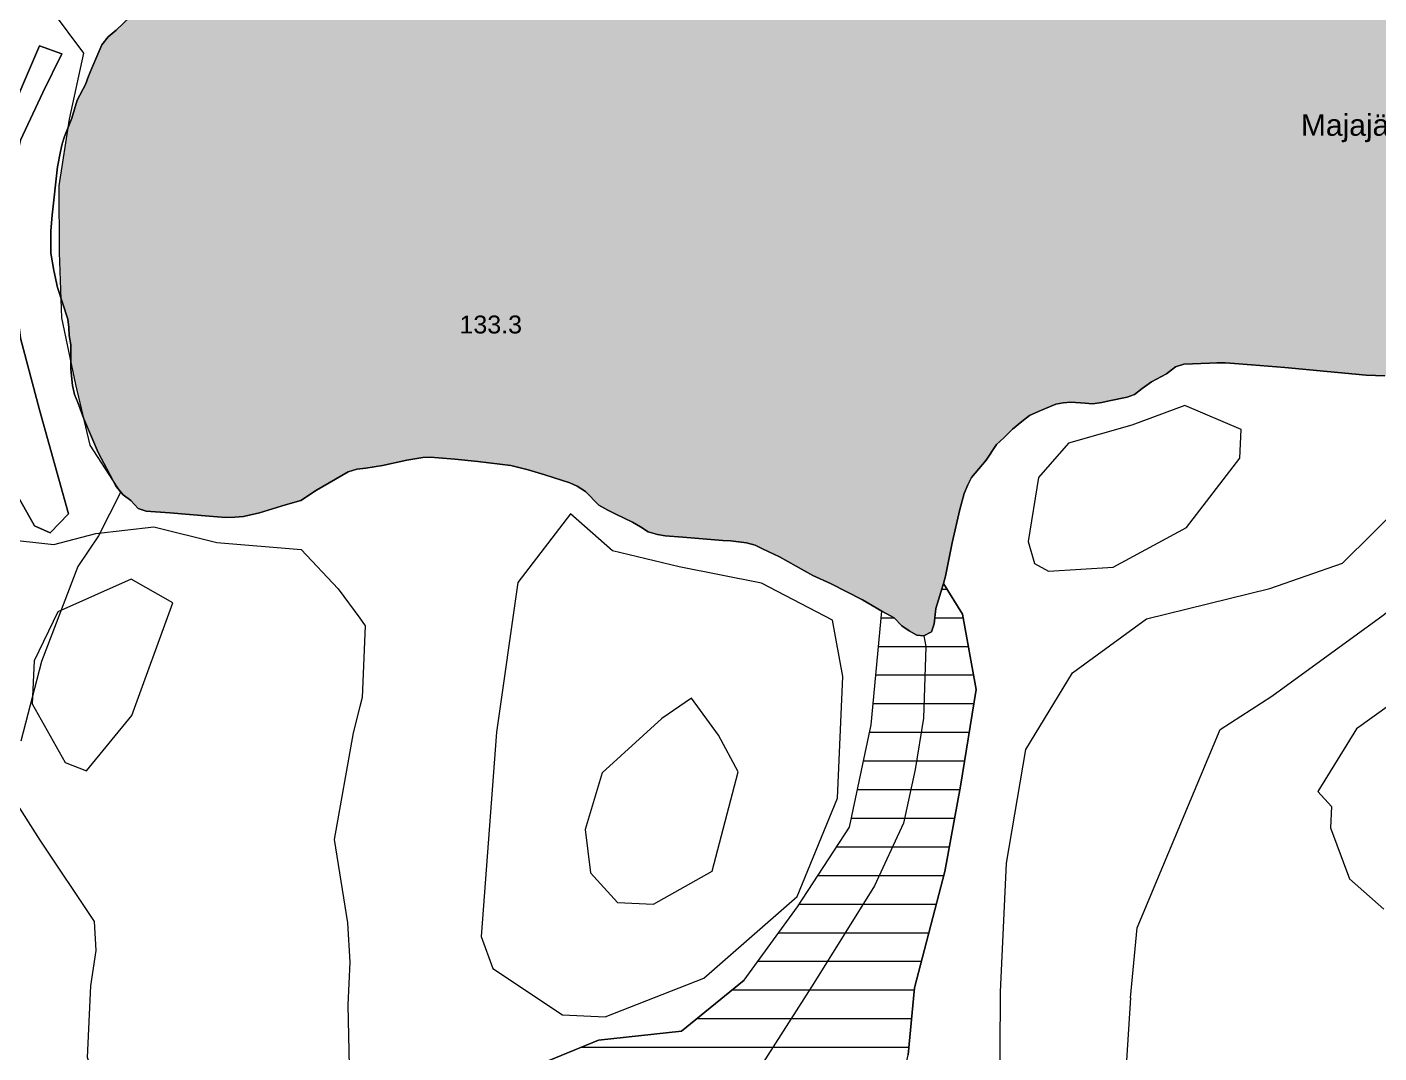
# Model space of a CAD drawing. Header units: millimetres. Extents: x 396621004 to 402046651, y 6785344214 to 6789799943.
# Drawn here: x 399824540 to 400013459, y 6788028767 to 6788172078 of the extents above; entities that cross this region are included whole.
import ezdxf

# ---------------------------------------------------------------- set-up
doc = ezdxf.new("R2010")
doc.units = ezdxf.units.MM
doc.header["$MEASUREMENT"] = 0
for name, color, linetype, lineweight in [('02 Hallinnolliset rajat_Kynä_nro__2', 8, 'Continuous', 15), ('02 Korkeuskayrat_Kynä_nro__2', 8, 'Continuous', 15), ('02 Nimistö_Kynä_nro__41', 7, 'Continuous', 35), ('02 Suot_Kynä_nro__101', 252, 'Continuous', 15)]:
    doc.layers.add(name, color=color, linetype=linetype, lineweight=lineweight)
for name, color, linetype, lineweight, true_color in [('02 Korkeuskayrat_Kynä_nro__62', 7, 'Continuous', 20, 0xaaaaaa), ('02 Maaston rajat_Kynä_nro__82', 7, 'Continuous', 20, 0xaaaaaa), ('02 Suot_Kynä_nro__102', 7, 'Continuous', 15, 0xcccccc), ('02 Vesialueet_Kynä_nro__105', 7, 'Continuous', 15, 0xcae6ff), ('02 Vesistöt_Kynä_nro__105', 7, 'Continuous', 15, 0xcae6ff)]:
    doc.layers.add(name, color=color, linetype=linetype, lineweight=lineweight, true_color=true_color)
doc.styles.add('LUOTU_TYYLI_5', font='')
doc.styles.get('LUOTU_TYYLI_5').set_extended_font_data('Arial')

msp = doc.modelspace()

# ---------------------------------------------------------------- hatches: boundary and pattern name
at = {"layer": '02 Suot_Kynä_nro__102', "linetype": 'Continuous', "lineweight": 15, "true_color": 0xcccccc}
h = msp.add_hatch(dxfattribs=at)
h.set_pattern_fill('KAJO___suo', color=254, style=0, pattern_type=2)
h.set_pattern_definition([(0, (1245072124.6, 6788065563.7), (0, 4000), [])])
h.paths.add_polyline_path([(399915977.55, 6788031828.39), (399904378.35, 6788030568.1), (399893941.6, 6788026257.12), (399883951.29, 6788020665.84), (399873590.34, 6788012343.93), (399871038.01, 6788010613.54), (399871038.01, 6787997240.48), (399871122.25, 6787997320.5), (399872368.93, 6787998460.76), (399873514.53, 6787999290.95), (399875889.97, 6788000961.33), (399877119.8, 6788001951.56), (399878265.4, 6788002711.73), (399879284.65, 6788002861.76), (399879680.56, 6788003992.02), (399880160.7, 6788005192.3), (399880935.66, 6788006212.53), (399882131.8, 6788006732.65), (399884229.26, 6788007882.91), (399885416.98, 6788008182.98), (399886672.09, 6788008463.05), (399888845.36, 6788008533.06), (399890007.81, 6788008593.08), (399891187.1, 6788008813.13), (399892256.89, 6788009723.33), (399893343.53, 6788010723.56), (399895525.22, 6788012954.07), (399896687.67, 6788013944.3), (399897816.42, 6788014544.44), (399898860.94, 6788015084.56), (399899947.57, 6788016084.79), (399900958.4, 6788017165.04), (399901817.6, 6788018255.29), (399902828.42, 6788019335.53), (399903864.52, 6788019715.62), (399905001.69, 6788019475.57), (399906004.09, 6788019465.56), (399907090.73, 6788019535.58), (399908219.48, 6788020145.72), (399909381.93, 6788021135.94), (399910594.92, 6788021816.1), (399911689.98, 6788022036.15), (399914815.11, 6788022416.24), (399915809.08, 6788022336.22), (399916811.48, 6788022256.2), (399917881.27, 6788022176.18), (399920298.83, 6788021436.01), (399921494.97, 6788020885.89), (399922573.18, 6788019875.66), (399923415.53, 6788018725.39), (399924022.03, 6788017675.15), (399924089.42, 6788016504.89), (399923904.1, 6788014124.34), (399923811.44, 6788012974.08), (399923558.73, 6788011683.78), (399923230.22, 6788010473.51), (399922750.07, 6788009273.23), (399922337.32, 6788007992.94), (399921562.36, 6788006972.7), (399919304.85, 6788004752.2), (399917283.2, 6788002591.7), (399917030.5, 6788002201.61), (399932302.36, 6788004862.22), (399940826.97, 6788011253.68), (399946041.14, 6788021295.98), (399947675.3, 6788028487.63), (399948542.93, 6788037849.77), (399952771.54, 6788054093.48), (399954961.66, 6788066026.21), (399957185.47, 6788079559.31), (399955264.91, 6788090071.72), (399952594.65, 6788094332.69), (399951550.13, 6788090861.9), (399951305.85, 6788088711.4), (399950909.94, 6788087591.15), (399949857, 6788087051.02), (399948863.02, 6788087131.04), (399947826.93, 6788087751.18), (399946799.26, 6788088451.35), (399945729.47, 6788089541.59), (399944617.56, 6788090161.74), (399944011.07, 6788090491.81), (399942520.1, 6788074618.18), (399939462.36, 6788060314.91), (399932184.43, 6788049162.36), (399924763.3, 6788038940.02)])
at = {"layer": '02 Vesistöt_Kynä_nro__105', "linetype": 'Continuous', "lineweight": 0, "true_color": 0x32393f}
for points in [[(399871038.01, 6788110376.36), (399871871.94, 6788110466.38), (399874213.68, 6788110826.46), (399877599.94, 6788111566.63), (399879865.87, 6788111926.72), (399880876.7, 6788112006.73), (399882030.72, 6788111916.71), (399884330.35, 6788111736.67), (399887548.14, 6788111406.6), (399892138.96, 6788110816.46), (399894573.36, 6788110236.33), (399896906.68, 6788109516.16), (399900377.17, 6788108385.91), (399901421.69, 6788107925.8), (399902600.99, 6788107215.64), (399904462.59, 6788105285.2), (399905717.69, 6788104575.03), (399906829.6, 6788104024.91), (399909146.07, 6788102914.65), (399910249.55, 6788102284.51), (399911353.04, 6788101584.35), (399912633.41, 6788101174.26), (399913703.2, 6788101014.22), (399916162.87, 6788100814.17), (399921772.94, 6788100374.07), (399922842.73, 6788100294.05), (399925066.55, 6788100044), (399926279.53, 6788099713.92), (399927315.63, 6788099173.8), (399929699.49, 6788098053.54), (399934366.12, 6788095452.95), (399936825.8, 6788094332.69), (399941290.27, 6788092052.17), (399944011.07, 6788090491.81), (399944617.56, 6788090161.74), (399945729.47, 6788089541.59), (399946799.26, 6788088451.35), (399947826.93, 6788087751.18), (399948863.02, 6788087131.04), (399949857, 6788087051.02), (399950909.94, 6788087591.15), (399951305.85, 6788088711.4), (399951550.13, 6788090861.9), (399952594.65, 6788094332.69), (399952906.32, 6788095392.93), (399953816.06, 6788100033.99), (399954869, 6788104665.05), (399955509.19, 6788106935.57), (399955989.33, 6788108125.85), (399956536.86, 6788109166.08), (399958575.35, 6788111556.63), (399959990.51, 6788113767.14), (399961060.3, 6788114687.35), (399962239.59, 6788115907.63), (399963562.08, 6788116967.87), (399964631.87, 6788117808.06), (399965996.49, 6788118398.2), (399968312.96, 6788119378.42), (399969332.2, 6788119598.47), (399970418.84, 6788119668.49), (399972415.22, 6788119518.45), (399973417.62, 6788119438.43), (399974748.53, 6788119638.48), (399975767.78, 6788119868.53), (399978277.99, 6788120368.65), (399979314.09, 6788120748.73), (399980383.88, 6788121598.93), (399981689.52, 6788122499.13), (399983786.98, 6788123649.4), (399985025.24, 6788124629.62), (399986212.96, 6788124999.71), (399989776.11, 6788125109.73), (399990786.94, 6788125189.75), (399991949.39, 6788125169.75), (399993255.03, 6788125069.72), (399995630.47, 6788124879.68), (400000322.38, 6788124519.6), (400006227.27, 6788123979.47), (400011677.3, 6788123469.36), (400014288.59, 6788123349.33), (400015526.85, 6788123329.32), (400016857.77, 6788123529.37), (400019519.6, 6788124019.48), (400020682.05, 6788124079.5), (400023116.45, 6788124509.59), (400024152.55, 6788124969.7), (400025357.11, 6788125489.82), (400027682.01, 6788126620.08), (400028878.15, 6788127070.18), (400031413.63, 6788127880.37), (400032601.35, 6788128250.45), (400033704.83, 6788128550.52), (400035835.99, 6788129070.64), (400041597.68, 6788130630.99), (400048471.28, 6788132491.42), (400051756.46, 6788133001.54), (400052792.55, 6788133461.64), (400053887.61, 6788134611.91), (400055050.06, 6788135682.15), (400056380.98, 6788136812.41), (400057509.73, 6788137422.55), (400058545.83, 6788137802.64), (400060853.87, 6788138702.84), (400063321.97, 6788139673.06), (400064467.57, 6788140433.24), (400065621.59, 6788141353.45), (400067710.63, 6788143343.9), (400068864.65, 6788144334.13), (400070060.79, 6788144784.23), (400072587.85, 6788145434.38), (400073750.3, 6788145504.4), (400074895.9, 6788145334.36), (400075957.27, 6788145094.3), (400077220.8, 6788144454.16), (400078265.31, 6788143984.05), (400079377.22, 6788143363.91), (400080447.01, 6788142193.64), (400082485.5, 6788140643.29), (400083555.29, 6788139483.02), (400084650.35, 6788138622.82), (400085779.1, 6788138222.73), (400088146.12, 6788136952.44), (400091726.12, 6788135282.06), (400094109.98, 6788134171.8), (400095255.58, 6788133921.75), (400096401.18, 6788133761.71), (400098540.75, 6788133511.65), (400102769.37, 6788133181.58), (400104774.17, 6788133181.58), (400105784.99, 6788133251.59), (400106871.63, 6788133321.61), (400109204.95, 6788133531.66), (400111327.68, 6788133981.76), (400112355.35, 6788134281.83), (400113543.06, 6788134581.9), (400114873.98, 6788134861.96), (400119852.29, 6788136252.28), (400124232.53, 6788136912.43), (400129851.02, 6788138552.81), (400132285.42, 6788139142.94), (400133616.34, 6788139262.97), (400134854.6, 6788139322.98), (400137187.92, 6788139523.03), (400143320.25, 6788139893.11), (400150556.06, 6788140493.25), (400153217.9, 6788140973.36), (400155837.62, 6788141773.54), (400162349.01, 6788143123.85), (400165735.27, 6788143864.02), (400166771.36, 6788144244.11), (400168211.78, 6788144904.26), (400169559.55, 6788145414.38), (400173602.84, 6788146644.66), (400174874.8, 6788147164.78), (400178623.27, 6788148565.1), (400181015.55, 6788149545.32), (400182270.66, 6788149825.39), (400183441.53, 6788149895.4), (400186600.35, 6788149875.4), (400191292.26, 6788149505.31), (400192286.24, 6788149435.3), (400198519.65, 6788149095.22), (400201147.79, 6788149045.21), (400202470.29, 6788149175.24), (400203801.21, 6788149455.3), (400205974.48, 6788149515.32), (400208215.14, 6788149495.31), (400210902.24, 6788149365.28), (400214128.46, 6788149115.22), (400218879.33, 6788148585.1), (400220159.7, 6788148175.01), (400221372.69, 6788147844.93), (400223815.52, 6788147504.86), (400229728.84, 6788146964.73), (400233409.92, 6788146594.65), (400235633.73, 6788146424.61), (400238135.52, 6788145764.46), (400239289.54, 6788145674.44), (400241825.03, 6788145474.39), (400244436.32, 6788145344.36), (400248016.32, 6788145684.44), (400251554.21, 6788146414.61), (400253601.12, 6788146864.71), (400254830.96, 6788146774.69), (400255875.48, 6788146384.6), (400258023.48, 6788145204.33), (400261325.5, 6788143944.04), (400263557.74, 6788142763.77), (400264585.41, 6788142143.63), (400265672.05, 6788141213.42), (400267508.38, 6788138982.91), (400268603.43, 6788138122.71), (400269622.68, 6788137342.53), (400270641.93, 6788136572.35), (400271838.07, 6788136012.23), (400272891.01, 6788135702.16), (400274264.05, 6788135432.09), (400276487.86, 6788135262.05), (400278795.91, 6788135082.01), (400280042.59, 6788135212.04), (400281373.51, 6788135422.09), (400283959.53, 6788135912.2), (400287135.2, 6788136052.24), (400288154.45, 6788136202.27), (400289005.23, 6788137212.5), (400289931.82, 6788138222.73), (400292248.29, 6788140133.17), (400293183.3, 6788141213.42), (400293815.06, 6788142403.69), (400294152.01, 6788143693.98), (400294227.82, 6788144694.21), (400294404.71, 6788145914.49), (400294809.04, 6788147114.77), (400295786.17, 6788150755.6), (400296123.11, 6788153046.12), (400296207.35, 6788154196.39), (400296291.58, 6788155196.61), (400295263.91, 6788155896.78), (400294261.51, 6788155966.79), (400293267.53, 6788156046.81), (400292239.86, 6788155816.76), (400291203.77, 6788155436.67), (400290066.59, 6788155676.72), (400289047.35, 6788156456.9), (400288735.67, 6788157487.14), (400288912.57, 6788159637.63), (400288988.38, 6788160707.88), (400289695.96, 6788161818.13), (400290765.75, 6788162658.32), (400291894.5, 6788163188.44), (400293966.69, 6788164028.64), (400294985.94, 6788164258.69), (400295617.7, 6788165368.94), (400295693.51, 6788166369.17), (400295314.45, 6788167399.41), (400294775.35, 6788168449.65), (400293697.13, 6788169459.88), (400291481.75, 6788170790.18), (400290352.99, 6788172120.49), (400289350.59, 6788173200.73), (400288188.15, 6788174140.95), (400287143.63, 6788174611.06), (400286090.69, 6788174921.13), (400284928.24, 6788175431.24), (400283622.59, 6788176041.38), (400281129.23, 6788176781.55), (400278964.38, 6788177721.77), (400277852.47, 6788178351.91), (400276748.99, 6788178982.06), (400275485.46, 6788179692.22), (400274314.59, 6788180482.4), (400272966.82, 6788181052.53), (400270254.45, 6788181882.72), (400265781.55, 6788183002.98), (400263566.16, 6788183413.07), (400262437.41, 6788183733.14), (400261376.04, 6788183973.2), (400258882.68, 6788184703.37), (400255235.29, 6788185533.56), (400253938.07, 6788185713.6), (400252413.41, 6788185983.66), (400251343.62, 6788186143.69), (400247350.86, 6788186463.77), (400241951.38, 6788186653.81), (400239264.27, 6788186783.84), (400237941.78, 6788186733.83), (400236543.47, 6788186613.8), (400234370.2, 6788186543.79), (400232281.17, 6788186483.77), (400230133.17, 6788186643.81), (400228979.14, 6788186743.83), (400227909.35, 6788186903.87), (400225306.48, 6788187183.93), (400220707.23, 6788187694.05), (400217043, 6788188294.19), (400214911.84, 6788188694.28), (400213850.48, 6788188924.33), (400212713.3, 6788189254.41), (400210371.56, 6788189894.55), (400206564.12, 6788190584.71), (400203152.59, 6788191464.91), (400200499.18, 6788192135.07), (400199446.24, 6788192525.15), (400198410.15, 6788192995.26), (400196986.57, 6788193575.4), (400195739.89, 6788194445.59), (400194729.06, 6788195375.81), (400192555.79, 6788197246.23), (400190542.57, 6788199176.68), (400189632.83, 6788200326.94), (400188554.61, 6788201417.19), (400186246.57, 6788203457.66), (400183702.66, 6788205508.13), (400182708.68, 6788206668.39), (400181807.36, 6788208048.71), (400180105.81, 6788210969.37), (400179120.26, 6788212199.66), (400178067.32, 6788213519.96), (400177005.95, 6788214770.24), (400174571.55, 6788217200.8), (400172120.3, 6788219471.32), (400170898.89, 6788220651.59), (400169517.43, 6788221761.84), (400166906.14, 6788223902.33), (400163435.64, 6788227033.05), (400162273.19, 6788227973.26), (400161034.94, 6788228843.46), (400159990.42, 6788229393.59), (400157556.02, 6788230813.91), (400155071.08, 6788232714.35), (400153824.39, 6788233504.53), (400152383.97, 6788233844.61), (400149797.94, 6788234364.73), (400147228.77, 6788235184.91), (400146041.05, 6788235735.04), (400144836.48, 6788236215.15), (400141947.21, 6788236755.27), (400139816.06, 6788237155.37), (400137364.81, 6788237495.44), (400135983.35, 6788237605.47), (400134601.89, 6788237715.49), (400132066.41, 6788237915.54), (400126153.09, 6788238375.64), (400115025.61, 6788239405.88), (400113804.19, 6788239495.9), (400109272.33, 6788239855.98), (400105717.6, 6788239895.99), (400104639.39, 6788239905.99), (400103241.09, 6788239865.99), (400101842.78, 6788239735.96), (400099433.65, 6788239615.93), (400096822.35, 6788239745.96), (400095744.14, 6788239835.98), (400094362.68, 6788239936), (400093124.42, 6788239956.01), (400088432.52, 6788240176.06), (400080126.91, 6788240666.17), (400076437.41, 6788240956.23), (400071290.63, 6788241356.33), (400068991.01, 6788241616.39), (400067769.59, 6788241786.42), (400066472.37, 6788242046.48), (400064037.97, 6788242466.58), (400062959.76, 6788242556.6), (400060129.45, 6788242926.69), (400058832.23, 6788243106.73), (400057720.32, 6788243656.85), (400055437.54, 6788244226.98), (400054367.76, 6788244307), (400053137.92, 6788244407.02), (400050737.21, 6788244287), (400047039.28, 6788244497.04), (400045885.26, 6788244587.07), (400043737.26, 6788244757.1), (400042667.47, 6788244917.14), (400040856.41, 6788245447.26), (400039693.96, 6788245457.26), (400037520.69, 6788245247.22), (400032761.4, 6788244687.09), (400031514.71, 6788244627.07), (400030133.25, 6788244737.1), (400029139.28, 6788244817.12), (400025828.83, 6788244997.16), (400020201.91, 6788245127.19), (400016739.84, 6788245327.23), (400011946.85, 6788245317.23), (400008467.93, 6788245357.24), (400007153.86, 6788245307.23), (400005755.55, 6788245177.2), (400003717.06, 6788244877.13), (399998443.93, 6788243666.85), (399996093.76, 6788243236.76), (399993810.99, 6788242636.62), (399992539.03, 6788242276.54), (399991427.13, 6788241816.43), (399989085.39, 6788240536.14), (399985505.38, 6788238265.62), (399984351.36, 6788237355.41), (399983020.44, 6788236145.13), (399982077.01, 6788234974.87), (399981445.24, 6788233794.6), (399980653.43, 6788232544.31), (399979162.47, 6788230343.81), (399978606.51, 6788229073.52), (399978117.95, 6788227793.22), (399976871.26, 6788225732.75), (399975447.69, 6788223362.21), (399974403.17, 6788220821.63), (399973762.98, 6788219561.34), (399973274.42, 6788218281.05), (399972364.68, 6788215490.41), (399969576.49, 6788207598.6), (399967900.2, 6788203947.77), (399965364.72, 6788200196.91), (399964126.46, 6788198136.44), (399963654.74, 6788197086.2), (399963267.26, 6788196035.96), (399962146.93, 6788193655.41), (399961371.97, 6788192635.18), (399960521.19, 6788191614.95), (399958272.11, 6788189554.48), (399956073.56, 6788188024.13), (399953546.51, 6788186363.75), (399951128.95, 6788185093.45), (399950017.05, 6788184793.39), (399948846.17, 6788184573.34), (399944743.91, 6788184503.32), (399940599.54, 6788184833.4), (399933456.38, 6788185473.54), (399931384.19, 6788185633.58), (399930221.75, 6788185563.56), (399929109.84, 6788185193.48), (399927922.12, 6788184823.39), (399926919.72, 6788184903.41), (399925765.7, 6788184913.41), (399923769.32, 6788185073.45), (399920172.47, 6788185503.55), (399919026.87, 6788185753.61), (399917822.31, 6788186073.68), (399915522.68, 6788186333.74), (399914309.7, 6788186663.81), (399913239.91, 6788187824.08), (399911816.33, 6788190334.65), (399909087.11, 6788193945.48), (399908109.98, 6788195255.78), (399905675.58, 6788198696.57), (399904454.16, 6788199876.84), (399903148.52, 6788200977.09), (399901312.19, 6788203207.6), (399900242.4, 6788204377.87), (399899071.53, 6788205238.06), (399897942.77, 6788205638.15), (399894270.11, 6788206078.26), (399892046.3, 6788206258.3), (399886512.04, 6788206688.4), (399885366.44, 6788206778.42), (399883134.2, 6788206948.45), (399880952.51, 6788206658.39), (399878762.39, 6788206368.32), (399876673.36, 6788206378.32), (399875578.3, 6788206148.27), (399874533.78, 6788205698.17), (399872200.46, 6788204487.89), (399871038.01, 6788203697.71)], [(399828970.9, 6788149895.4), (399829013.01, 6788140583.27), (399829238.31, 6788134334.24), (399830226, 6788131271.14), (399830360.78, 6788130100.87), (399830436.59, 6788129010.62), (399830638.76, 6788127680.32), (399830669.24, 6788125218.64), (399831321.06, 6788122149.05), (399832434.22, 6788117405.19), (399832458.24, 6788117337.95), (399834479.89, 6788112626.88), (399835692.87, 6788110366.36), (399836656.79, 6788108491.36), (399837310.51, 6788107478.74), (399837958.8, 6788106715.52), (399839062.29, 6788105935.35), (399840056.26, 6788104845.1), (399841185.02, 6788104445), (399844487.04, 6788104194.95), (399850012.88, 6788103754.85), (399852320.93, 6788103574.81), (399854797.44, 6788103694.83), (399857004.41, 6788104214.95), (399860643.38, 6788105325.21), (399862782.95, 6788105925.34), (399864981.49, 6788107375.67), (399869437.54, 6788109966.27), (399870625.26, 6788110336.35), (399871038.01, 6788110376.36), (399871038.01, 6788203697.71), (399869673.4, 6788202747.49), (399867314.81, 6788201317.17), (399866177.64, 6788200627.01), (399865023.61, 6788199716.8), (399862496.55, 6788197986.4), (399861258.29, 6788196996.18), (399860171.66, 6788195925.93), (399859236.65, 6788194835.68), (399857686.72, 6788192795.22), (399855589.26, 6788190644.72), (399853415.99, 6788188644.27), (399851242.71, 6788186503.78), (399850535.14, 6788185393.52), (399849835.98, 6788184373.29), (399848041.77, 6788182192.79), (399845177.77, 6788179092.08), (399843391.98, 6788176991.6), (399842296.92, 6788175921.36), (399841142.9, 6788175001.15), (399839020.17, 6788173550.81), (399837015.37, 6788171620.37), (399835861.35, 6788170700.16), (399835002.15, 6788169609.91), (399833586.99, 6788166319.16), (399833115.27, 6788165198.9), (399832719.37, 6788164068.64), (399831540.07, 6788161848.14), (399830798.8, 6788159357.57), (399830253.3, 6788158025.52)]]:
    msp.add_hatch(color=250, dxfattribs=at).paths.add_polyline_path(points)

# ---------------------------------------------------------------- linework, layer by layer
at = {"layer": '02 Hallinnolliset rajat_Kynä_nro__2', "color": 8, "linetype": 'Continuous', "lineweight": 15, "flags": 128}
msp.add_lwpolyline([(399823512.45, 6788188814.31), (399825980.54, 6788178391.92), (399827901.11, 6788174471.02), (399832441.39, 6788168429.64), (399830436.59, 6788159187.53), (399828970.9, 6788149895.4), (399829013.01, 6788140583.27), (399829341.53, 6788131471.19), (399831321.06, 6788122149.05), (399833309.02, 6788113677.12), (399837596.59, 6788107035.6), (399834513.58, 6788101004.22), (399831641.16, 6788096723.24), (399826570.19, 6788083450.2), (399823655.65, 6788072317.65)], dxfattribs=at)
at = {"layer": '02 Korkeuskayrat_Kynä_nro__2', "color": 8, "linetype": 'Continuous', "lineweight": 15, "flags": 128}
for points in [[(399978716.02, 6788036469.45), (399979659.45, 6788046261.69), (399991283.93, 6788073928.02), (399998502.89, 6788078609.09), (400014035.89, 6788089901.68), (400036888.93, 6788107875.79), (400055513.36, 6788121038.8), (400066682.96, 6788124529.6), (400092661.13, 6788123339.33), (400107688.71, 6788123649.4), (400125816.15, 6788125819.89), (400130853.42, 6788126590.07), (400160057.81, 6788130250.91), (400189211.65, 6788132921.52), (400218365.49, 6788135582.13), (400233300.41, 6788133901.74), (400244107.8, 6788129400.71), (400253963.34, 6788125939.92), (400282611.77, 6788117618.02), (400310215.68, 6788108335.89), (400315168.72, 6788107115.62), (400328157.8, 6788106515.48), (400344280.44, 6788108775.99), (400358541.48, 6788114127.22)], [(399960563.31, 6788037299.64), (399961026.6, 6788047291.93), (399961388.81, 6788055283.76), (399964126.46, 6788071177.39), (399970621, 6788081889.84), (399980981.95, 6788089421.57), (399998191.22, 6788093632.53), (400008366.85, 6788097173.34), (400020951.61, 6788109616.19)], [(399919102.68, 6788039200.08), (399932142.31, 6788050622.69), (399937777.65, 6788064375.84), (399938561.04, 6788081359.72), (399937086.92, 6788089231.52), (399927155.58, 6788094372.7), (399915649.04, 6788096683.23), (399906374.73, 6788098893.73), (399900503.53, 6788104094.92), (399893107.67, 6788094462.72), (399890151.01, 6788073567.94), (399887986.16, 6788045021.41), (399889637.17, 6788040560.39)], [(399834185.06, 6788043100.97), (399833966.05, 6788047121.89), (399826384.87, 6788058474.49), (399815181.58, 6788076008.5), (399815265.81, 6788078008.96), (399812637.67, 6788086140.82), (399817093.72, 6788095943.06), (399821111.74, 6788100584.12), (399828280.17, 6788099803.94), (399834159.79, 6788101324.29), (399842237.96, 6788102284.51), (399851065.82, 6788100094.01), (399862867.19, 6788099073.78), (399868039.24, 6788093602.52), (399871038.01, 6788089491.58)], [(399871038.01, 6788089491.58), (399871812.98, 6788088431.34), (399871349.68, 6788078439.05), (399871038.01, 6788077168.76)], [(400024801.16, 6788084410.42), (400010304.26, 6788074058.05), (400004896.35, 6788065296.05), (400006808.5, 6788063205.57), (400006665.3, 6788060214.89), (400009343.98, 6788053083.25), (400014153.82, 6788048852.29)], [(399871038.01, 6788077168.76), (399870119.85, 6788073487.92), (399867441.17, 6788058594.51), (399869311.19, 6788046921.84), (399869656.55, 6788041470.6)], [(399869656.55, 6788041470.6), (399869378.58, 6788035479.23), (399869690.25, 6788020445.79), (399862142.76, 6788008783.12), (399854965.92, 6788005112.28), (399854586.86, 6788004732.19), (399850021.3, 6788006332.56), (399845118.81, 6788008563.07), (399838304.17, 6788012884.06), (399834682.05, 6788021055.93), (399834766.29, 6788023056.38), (399832997.34, 6788028137.55), (399833460.64, 6788038129.83), (399834185.06, 6788043100.97)], [(399889637.17, 6788040560.39), (399899349.5, 6788034108.91), (399905347.06, 6788033828.85), (399919102.68, 6788039200.08)], [(399960420.11, 6788012273.92), (399960563.31, 6788037299.64)], [(399978716.02, 6788036469.45), (399978168.49, 6788027727.45), (399974807.5, 6787998600.79), (399974116.77, 6787983617.36), (399974883.31, 6787978576.21), (399974386.32, 6787967583.69), (399975152.86, 6787962542.54), (399979280.39, 6787943338.15), (399986811.03, 6787932975.78), (399993667.79, 6787929655.02), (399999656.92, 6787929384.95), (400011972.12, 6787935826.43), (400016916.73, 6787934596.15)]]:
    msp.add_lwpolyline(points, dxfattribs=at)
for points in [[(399967268.44, 6788096063.09), (399976306.89, 6788096643.22), (399986566.75, 6788102184.49), (399994021.57, 6788111846.7), (399994206.89, 6788115847.61), (399986347.74, 6788119208.38), (399978918.18, 6788116457.75), (399970090.32, 6788113947.18), (399965870.13, 6788109136.08), (399964454.98, 6788100194.03), (399965314.18, 6788097153.34)], [(399832837.3, 6788068196.71), (399839197.06, 6788075908.48), (399844925.07, 6788091662.08), (399839070.71, 6788094942.83), (399828852.97, 6788090401.79), (399825534.1, 6788083550.22), (399825256.12, 6788077548.85), (399829889.06, 6788069326.97)], [(399917401.13, 6788078329.03), (399913265.18, 6788075508.38), (399904909.03, 6788067886.64), (399902542.02, 6788059984.83), (399903266.45, 6788053943.45), (399907073.88, 6788049762.49), (399912069.04, 6788049542.44), (399920290.4, 6788054163.5), (399923929.37, 6788068016.67), (399921166.45, 6788073147.84)]]:
    msp.add_lwpolyline(points, close=True, dxfattribs=at)
at = {"layer": '02 Maaston rajat_Kynä_nro__82', "color": 253, "linetype": 'Continuous', "lineweight": 20, "true_color": 0xaaaaaa, "flags": 128}
for points in [[(399839020.17, 6788173550.81), (399837015.37, 6788171620.37), (399835861.35, 6788170700.16), (399835002.15, 6788169609.91), (399833586.99, 6788166319.16), (399833115.27, 6788165198.9), (399832719.37, 6788164068.64), (399831540.07, 6788161848.14), (399830798.8, 6788159357.57), (399829754.29, 6788156806.98), (399829442.61, 6788155756.74), (399829198.33, 6788154686.5), (399828802.43, 6788152556.01), (399828044.31, 6788145814.47), (399827867.41, 6788143593.96), (399827858.99, 6788140503.25), (399828288.59, 6788138072.7), (399828794, 6788135712.16), (399830226, 6788131271.14), (399830360.78, 6788130100.87), (399830436.59, 6788129010.62), (399830638.76, 6788127680.32), (399830680.87, 6788124279.54), (399830891.46, 6788122019.02), (399831177.86, 6788120768.74), (399831632.73, 6788119648.48), (399832458.24, 6788117337.95), (399834479.89, 6788112626.88), (399835692.87, 6788110366.36), (399836973.25, 6788107875.79), (399837958.8, 6788106715.52), (399839062.29, 6788105935.35), (399840056.26, 6788104845.1), (399841185.02, 6788104445), (399844487.04, 6788104194.95), (399850012.88, 6788103754.85), (399852320.93, 6788103574.81), (399853559.19, 6788103634.82), (399854797.44, 6788103694.83), (399857004.41, 6788104214.95), (399860643.38, 6788105325.21), (399862782.95, 6788105925.34), (399864981.49, 6788107375.67), (399869437.54, 6788109966.27), (399870625.26, 6788110336.35), (399871038.01, 6788110376.36)], [(399952594.65, 6788094332.69), (399952906.32, 6788095392.93), (399953816.06, 6788100033.99), (399954869, 6788104665.05), (399955509.19, 6788106935.57), (399955989.33, 6788108125.85), (399956536.86, 6788109166.08), (399958575.35, 6788111556.63), (399959990.51, 6788113767.14), (399961060.3, 6788114687.35), (399962239.59, 6788115907.63), (399963562.08, 6788116967.87), (399964631.87, 6788117808.06), (399965996.49, 6788118398.2), (399968312.96, 6788119378.42), (399969332.2, 6788119598.47), (399970418.84, 6788119668.49), (399972415.22, 6788119518.45), (399973417.62, 6788119438.43), (399974748.53, 6788119638.48), (399975767.78, 6788119868.53), (399978277.99, 6788120368.65), (399979314.09, 6788120748.73), (399980383.88, 6788121598.93), (399981689.52, 6788122499.13), (399983786.98, 6788123649.4), (399985025.24, 6788124629.62), (399986212.96, 6788124999.71), (399989776.11, 6788125109.73), (399990786.94, 6788125189.75), (399991949.39, 6788125169.75), (399993255.03, 6788125069.72), (399995630.47, 6788124879.68), (400000322.38, 6788124519.6), (400006227.27, 6788123979.47), (400011677.3, 6788123469.36), (400014288.59, 6788123349.33)], [(399871038.01, 6788110376.36), (399871871.94, 6788110466.38), (399874213.68, 6788110826.46), (399877599.94, 6788111566.63), (399879865.87, 6788111926.72), (399880876.7, 6788112006.73), (399882030.72, 6788111916.71), (399884330.35, 6788111736.67), (399887548.14, 6788111406.6), (399892138.96, 6788110816.46), (399894573.36, 6788110236.33), (399896906.68, 6788109516.16), (399900377.17, 6788108385.91), (399901421.69, 6788107925.8), (399902600.99, 6788107215.64), (399904462.59, 6788105285.2), (399905717.69, 6788104575.03), (399906829.6, 6788104024.91), (399909146.07, 6788102914.65), (399910249.55, 6788102284.51), (399911353.04, 6788101584.35), (399912633.41, 6788101174.26), (399913703.2, 6788101014.22), (399916162.87, 6788100814.17), (399921772.94, 6788100374.07), (399922842.73, 6788100294.05), (399925066.55, 6788100044), (399926279.53, 6788099713.92), (399927315.63, 6788099173.8), (399929699.49, 6788098053.54), (399934366.12, 6788095452.95), (399936825.8, 6788094332.69), (399941290.27, 6788092052.17), (399944011.07, 6788090491.81)], [(399948542.93, 6788037849.77), (399952771.54, 6788054093.48), (399954961.66, 6788066026.21), (399957185.47, 6788079559.31), (399955264.91, 6788090071.72), (399952594.65, 6788094332.69)], [(399949857, 6788087051.02), (399950909.94, 6788087591.15), (399951305.85, 6788088711.4), (399951550.13, 6788090861.9), (399952594.65, 6788094332.69)], [(399924763.3, 6788038940.02), (399932184.43, 6788049162.36), (399939462.36, 6788060314.91), (399942520.1, 6788074618.18), (399944011.07, 6788090491.81)], [(399944011.07, 6788090491.81), (399944617.56, 6788090161.74), (399945729.47, 6788089541.59), (399946799.26, 6788088451.35), (399947826.93, 6788087751.18), (399948863.02, 6788087131.04), (399949857, 6788087051.02)], [(399924763.3, 6788038940.02), (399915977.55, 6788031828.39), (399904378.35, 6788030568.1), (399893941.6, 6788026257.12), (399883951.29, 6788020665.84), (399873590.34, 6788012343.93), (399871038.01, 6788010613.54)], [(399917030.5, 6788002201.61), (399932302.36, 6788004862.22), (399940826.97, 6788011253.68), (399946041.14, 6788021295.98), (399947675.3, 6788028487.63), (399948542.93, 6788037849.77)]]:
    msp.add_lwpolyline(points, dxfattribs=at)
at = {"layer": '02 Suot_Kynä_nro__101', "color": 252, "linetype": 'Continuous', "lineweight": 15, "flags": 128}
msp.add_lwpolyline([(399893941.6, 6788026257.12), (399904378.35, 6788030568.1), (399915977.55, 6788031828.39), (399924763.3, 6788038940.02), (399932184.43, 6788049162.36), (399939462.36, 6788060314.91), (399942520.1, 6788074618.18), (399944011.07, 6788090491.81), (399944617.56, 6788090161.74), (399945729.47, 6788089541.59), (399946799.26, 6788088451.35), (399947826.93, 6788087751.18), (399948863.02, 6788087131.04), (399949857, 6788087051.02), (399950909.94, 6788087591.15), (399951305.85, 6788088711.4), (399951550.13, 6788090861.9), (399952594.65, 6788094332.69), (399955264.91, 6788090071.72), (399957185.47, 6788079559.31), (399954961.66, 6788066026.21), (399952771.54, 6788054093.48), (399948542.93, 6788037849.77), (399947675.3, 6788028487.63)], dxfattribs=at)
at = {"layer": '02 Vesialueet_Kynä_nro__105', "color": 254, "linetype": 'Continuous', "lineweight": 15, "true_color": 0xcae6ff}
msp.add_line((399934467.21, 6788038499.92), (399922573.18, 6788019875.66), dxfattribs=at)
at = {"layer": '02 Vesialueet_Kynä_nro__105', "color": 254, "linetype": 'Continuous', "lineweight": 15, "true_color": 0xcae6ff, "flags": 128}
for points in [[(399871037.38, 6788110376.3), (399870625.26, 6788110336.35), (399869437.54, 6788109966.27), (399864981.49, 6788107375.67), (399862782.95, 6788105925.34), (399860643.38, 6788105325.21), (399857004.41, 6788104214.95), (399854797.44, 6788103694.83), (399853559.19, 6788103634.82), (399852320.93, 6788103574.81), (399850012.88, 6788103754.85), (399844487.04, 6788104194.95), (399841185.02, 6788104445), (399840056.26, 6788104845.1), (399839062.29, 6788105935.35), (399837958.8, 6788106715.52), (399836973.25, 6788107875.79), (399835692.87, 6788110366.36), (399834479.89, 6788112626.88), (399832458.24, 6788117337.95), (399831632.73, 6788119648.48), (399831177.86, 6788120768.74), (399830891.46, 6788122019.02), (399830680.87, 6788124279.54), (399830638.76, 6788127680.32), (399830436.59, 6788129010.62), (399830360.78, 6788130100.87), (399830226, 6788131271.14), (399828794, 6788135712.16), (399828288.59, 6788138072.7), (399827858.99, 6788140503.25), (399827867.41, 6788143593.96), (399828044.31, 6788145814.47), (399828802.43, 6788152556.01), (399829198.33, 6788154686.5), (399829442.61, 6788155756.74), (399829754.29, 6788156806.98), (399830798.8, 6788159357.57), (399831540.07, 6788161848.14), (399832719.37, 6788164068.64), (399833115.27, 6788165198.9), (399833586.99, 6788166319.16), (399835002.15, 6788169609.91), (399835861.35, 6788170700.16), (399837015.37, 6788171620.37), (399839020.17, 6788173550.81)], [(400014288.59, 6788123349.33), (400011677.3, 6788123469.36), (400006227.27, 6788123979.47), (400000322.38, 6788124519.6), (399995630.47, 6788124879.68), (399993255.03, 6788125069.72), (399991949.39, 6788125169.75), (399990786.94, 6788125189.75), (399989776.11, 6788125109.73), (399986212.96, 6788124999.71), (399985025.24, 6788124629.62), (399983786.98, 6788123649.4), (399981689.52, 6788122499.13), (399980383.88, 6788121598.93), (399979314.09, 6788120748.73), (399978277.99, 6788120368.65), (399975767.78, 6788119868.53), (399974748.53, 6788119638.48), (399973417.62, 6788119438.43), (399972415.22, 6788119518.45), (399970418.84, 6788119668.49), (399969332.2, 6788119598.47), (399968312.96, 6788119378.42), (399965996.49, 6788118398.2), (399964631.87, 6788117808.06), (399963562.08, 6788116967.87), (399962239.59, 6788115907.63), (399961060.3, 6788114687.35), (399959990.51, 6788113767.14), (399958575.35, 6788111556.63), (399956536.86, 6788109166.08), (399955989.33, 6788108125.85), (399955509.19, 6788106935.57), (399954869, 6788104665.05), (399953816.06, 6788100033.99), (399952906.32, 6788095392.93), (399952594.65, 6788094332.69), (399951550.13, 6788090861.9), (399951305.85, 6788088711.4), (399950909.94, 6788087591.15), (399949857, 6788087051.02), (399948863.02, 6788087131.04), (399947826.93, 6788087751.18), (399946799.26, 6788088451.35), (399945729.47, 6788089541.59), (399944617.56, 6788090161.74), (399944011.07, 6788090491.81), (399941290.27, 6788092052.17), (399936825.8, 6788094332.69), (399934366.12, 6788095452.95), (399929699.49, 6788098053.54), (399927315.63, 6788099173.8), (399926279.53, 6788099713.92), (399925066.55, 6788100044), (399922842.73, 6788100294.05), (399921772.94, 6788100374.07), (399916162.87, 6788100814.17), (399913703.2, 6788101014.22), (399912633.41, 6788101174.26), (399911353.04, 6788101584.35), (399910249.55, 6788102284.51), (399909146.07, 6788102914.65), (399906829.6, 6788104024.91), (399905717.69, 6788104575.03), (399904462.59, 6788105285.2), (399902600.99, 6788107215.64), (399901421.69, 6788107925.8), (399900377.17, 6788108385.91), (399896906.68, 6788109516.16), (399894573.36, 6788110236.33), (399892138.96, 6788110816.46), (399887548.14, 6788111406.6), (399884330.35, 6788111736.67), (399882030.72, 6788111916.71), (399880876.7, 6788112006.73), (399879865.87, 6788111926.72), (399877599.94, 6788111566.63), (399874213.68, 6788110826.46), (399871871.94, 6788110466.38), (399871038.69, 6788110376.43)], [(399949857, 6788087051.02), (399950126.55, 6788085560.68), (399949806.46, 6788075538.39), (399948627.16, 6788068366.75), (399947035.12, 6788060845.03), (399942949.7, 6788052123.03), (399934467.21, 6788038499.92)]]:
    msp.add_lwpolyline(points, dxfattribs=at)
for points in [[(399827774.76, 6788101444.32), (399825567.79, 6788102424.54), (399823268.17, 6788106545.48), (399821558.19, 6788117267.94), (399819073.25, 6788125109.73), (399817582.28, 6788134581.9), (399816192.4, 6788141493.48), (399817439.08, 6788146564.64), (399821431.84, 6788158157.29), (399826258.52, 6788169449.88), (399829417.34, 6788168349.62), (399826755.51, 6788162918.38), (399823605.11, 6788156286.86), (399821819.32, 6788148315.04), (399822046.75, 6788141343.45), (399823605.11, 6788128620.53), (399826292.21, 6788118598.24), (399830335.51, 6788104064.92)], [(399827774.76, 6788101444.32), (399830335.51, 6788104064.92), (399826292.21, 6788118598.24), (399823605.11, 6788128620.53), (399822046.75, 6788141343.45), (399821819.32, 6788148315.04), (399823605.11, 6788156286.86), (399826755.51, 6788162918.38), (399829417.34, 6788168349.62), (399826258.52, 6788169449.88), (399821431.84, 6788158157.29), (399817439.08, 6788146564.64), (399816192.4, 6788141493.48), (399817582.28, 6788134581.9), (399819073.25, 6788125109.73), (399821558.19, 6788117267.94), (399823268.17, 6788106545.48), (399825567.79, 6788102424.54)]]:
    msp.add_lwpolyline(points, close=True, dxfattribs=at)

# ---------------------------------------------------------------- texts
at = {"layer": '02 Korkeuskayrat_Kynä_nro__62', "color": 253, "linetype": 'Continuous', "lineweight": 20, "true_color": 0xaaaaaa, "insert": (399884970.01, 6788129240.88), "char_height": 2500, "attachment_point": 7, "style": 'LUOTU_TYYLI_5'}
msp.add_mtext('\\A1;{\\pql;\\fArial|b0|i0|c0|p34;133.3}', dxfattribs=at)
msp.add_mtext('\\A1;{\\pql;\\fArial|b0|i0|c0|p34;133.3}', dxfattribs=at)
at = {"layer": '02 Nimistö_Kynä_nro__41', "color": 7, "linetype": 'Continuous', "lineweight": 35, "insert": (400002548.62, 6788155987.92), "char_height": 3000, "attachment_point": 7, "style": 'LUOTU_TYYLI_5'}
msp.add_mtext('\\A1;{\\pql;\\fArial|b0|i0|c0|p34;Majajärvi}', dxfattribs=at)

doc.saveas('drawing.dxf')
